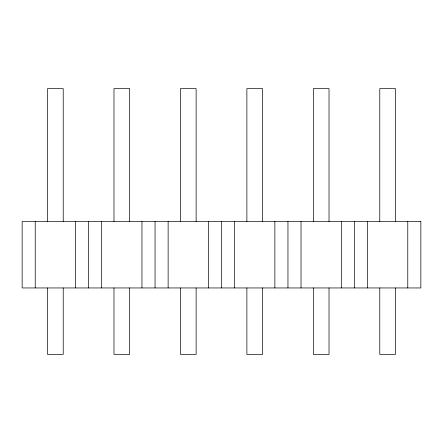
<?xml version="1.0" encoding="UTF-8"?>
<svg xmlns="http://www.w3.org/2000/svg" width="443" height="443" viewBox="0 0 443 443"><rect width="100%" height="100%" fill="white"/><g stroke="black" fill="none" stroke-linecap="round" stroke-linejoin="round"><path stroke-width="0.66" d="M407.77 221.5L407.77 287.95M395.472 221.5L395.472 88.6L379.778 88.6L379.778 221.5M395.472 287.95L395.472 354.4L379.778 354.4L379.778 287.95M367.48 221.5L367.48 287.95M354.4 221.5L354.4 287.95M341.32 221.5L341.32 287.95M329.022 221.5L329.022 88.6L313.328 88.6L313.328 221.5M329.022 287.95L329.022 354.4L313.328 354.4L313.328 287.95M301.03 221.5L301.03 287.95M287.95 221.5L287.95 287.95M274.87 221.5L274.87 287.95M262.572 221.5L262.572 88.6L246.878 88.6L246.878 221.5M262.572 287.95L262.572 354.4L246.878 354.4L246.878 287.95M234.58 221.5L234.58 287.95M221.5 221.5L221.5 287.95M208.42 221.5L208.42 287.95M196.122 221.5L196.122 88.6L180.428 88.6L180.428 221.5M196.122 287.95L196.122 354.4L180.428 354.4L180.428 287.95M168.13 221.5L168.13 287.95M155.05 221.5L155.05 287.95M141.97 221.5L141.97 287.95M129.672 221.5L129.672 88.6L113.978 88.6L113.978 221.5M129.672 287.95L129.672 354.4L113.978 354.4L113.978 287.95M101.68 221.5L101.68 287.95M88.6 221.5L88.6 287.95M75.52 221.5L75.52 287.95M63.222 221.5L63.222 88.6L47.528 88.6L47.528 221.5M63.222 287.95L63.222 354.4L47.528 354.4L47.528 287.95M35.23 221.5L35.23 287.95M420.85 221.5L22.15 221.5L22.15 287.95L420.85 287.95L420.85 221.5"/></g></svg>
